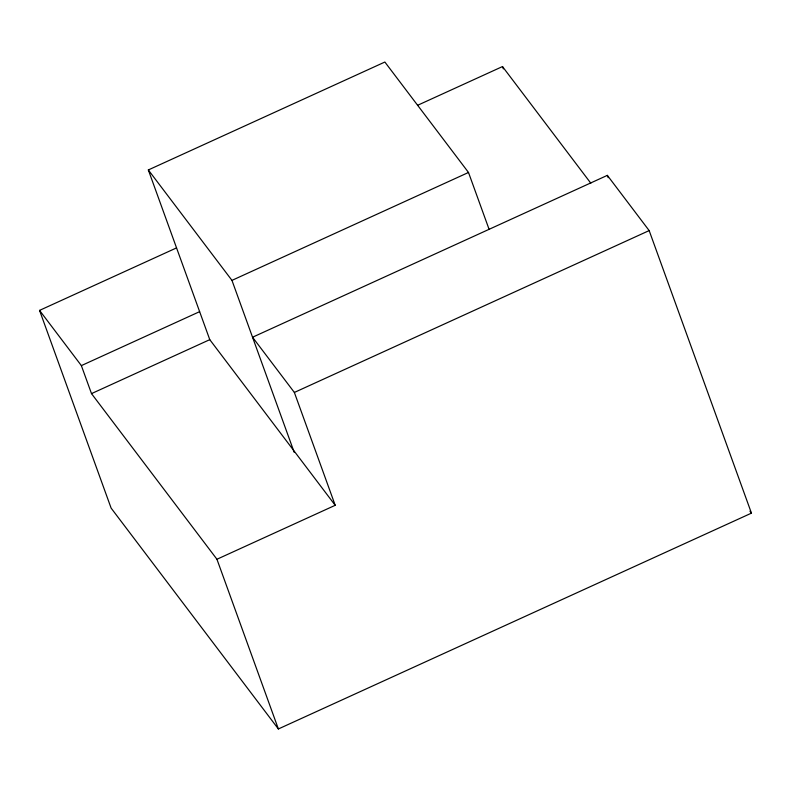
<?xml version="1.0" encoding="UTF-8"?>
<svg xmlns="http://www.w3.org/2000/svg" width="791" height="791" viewBox="0 0 791 791"><rect width="100%" height="100%" fill="white"/><g stroke="black" fill="none" stroke-linecap="round" stroke-linejoin="round"><path stroke-width="1.19" d="M176.531 247.899L39.55 310.388L81.364 365.61L91.499 393.611L216.942 559.257L335.206 505.301L209.773 339.655L148.332 169.946L384.871 62.034L468.499 172.468L489.085 229.321M417.697 105.252L502.493 66.563L590.818 183.205M148.332 169.946L231.961 280.38L468.499 172.468M81.364 365.61L199.629 311.654M91.499 393.611L209.773 339.655M39.55 310.388L111.116 508.099L278.373 728.966L751.45 513.141L649.164 230.586L607.35 175.365L252.547 337.233L294.361 392.445L335.206 505.301M294.361 392.445L649.164 230.586M749.967 511.184L751.45 513.141M607.35 175.365L608.19 177.688M502.493 66.563L503.323 68.876M231.961 280.38L294.232 452.393M216.942 559.257L278.373 728.966"/></g></svg>
